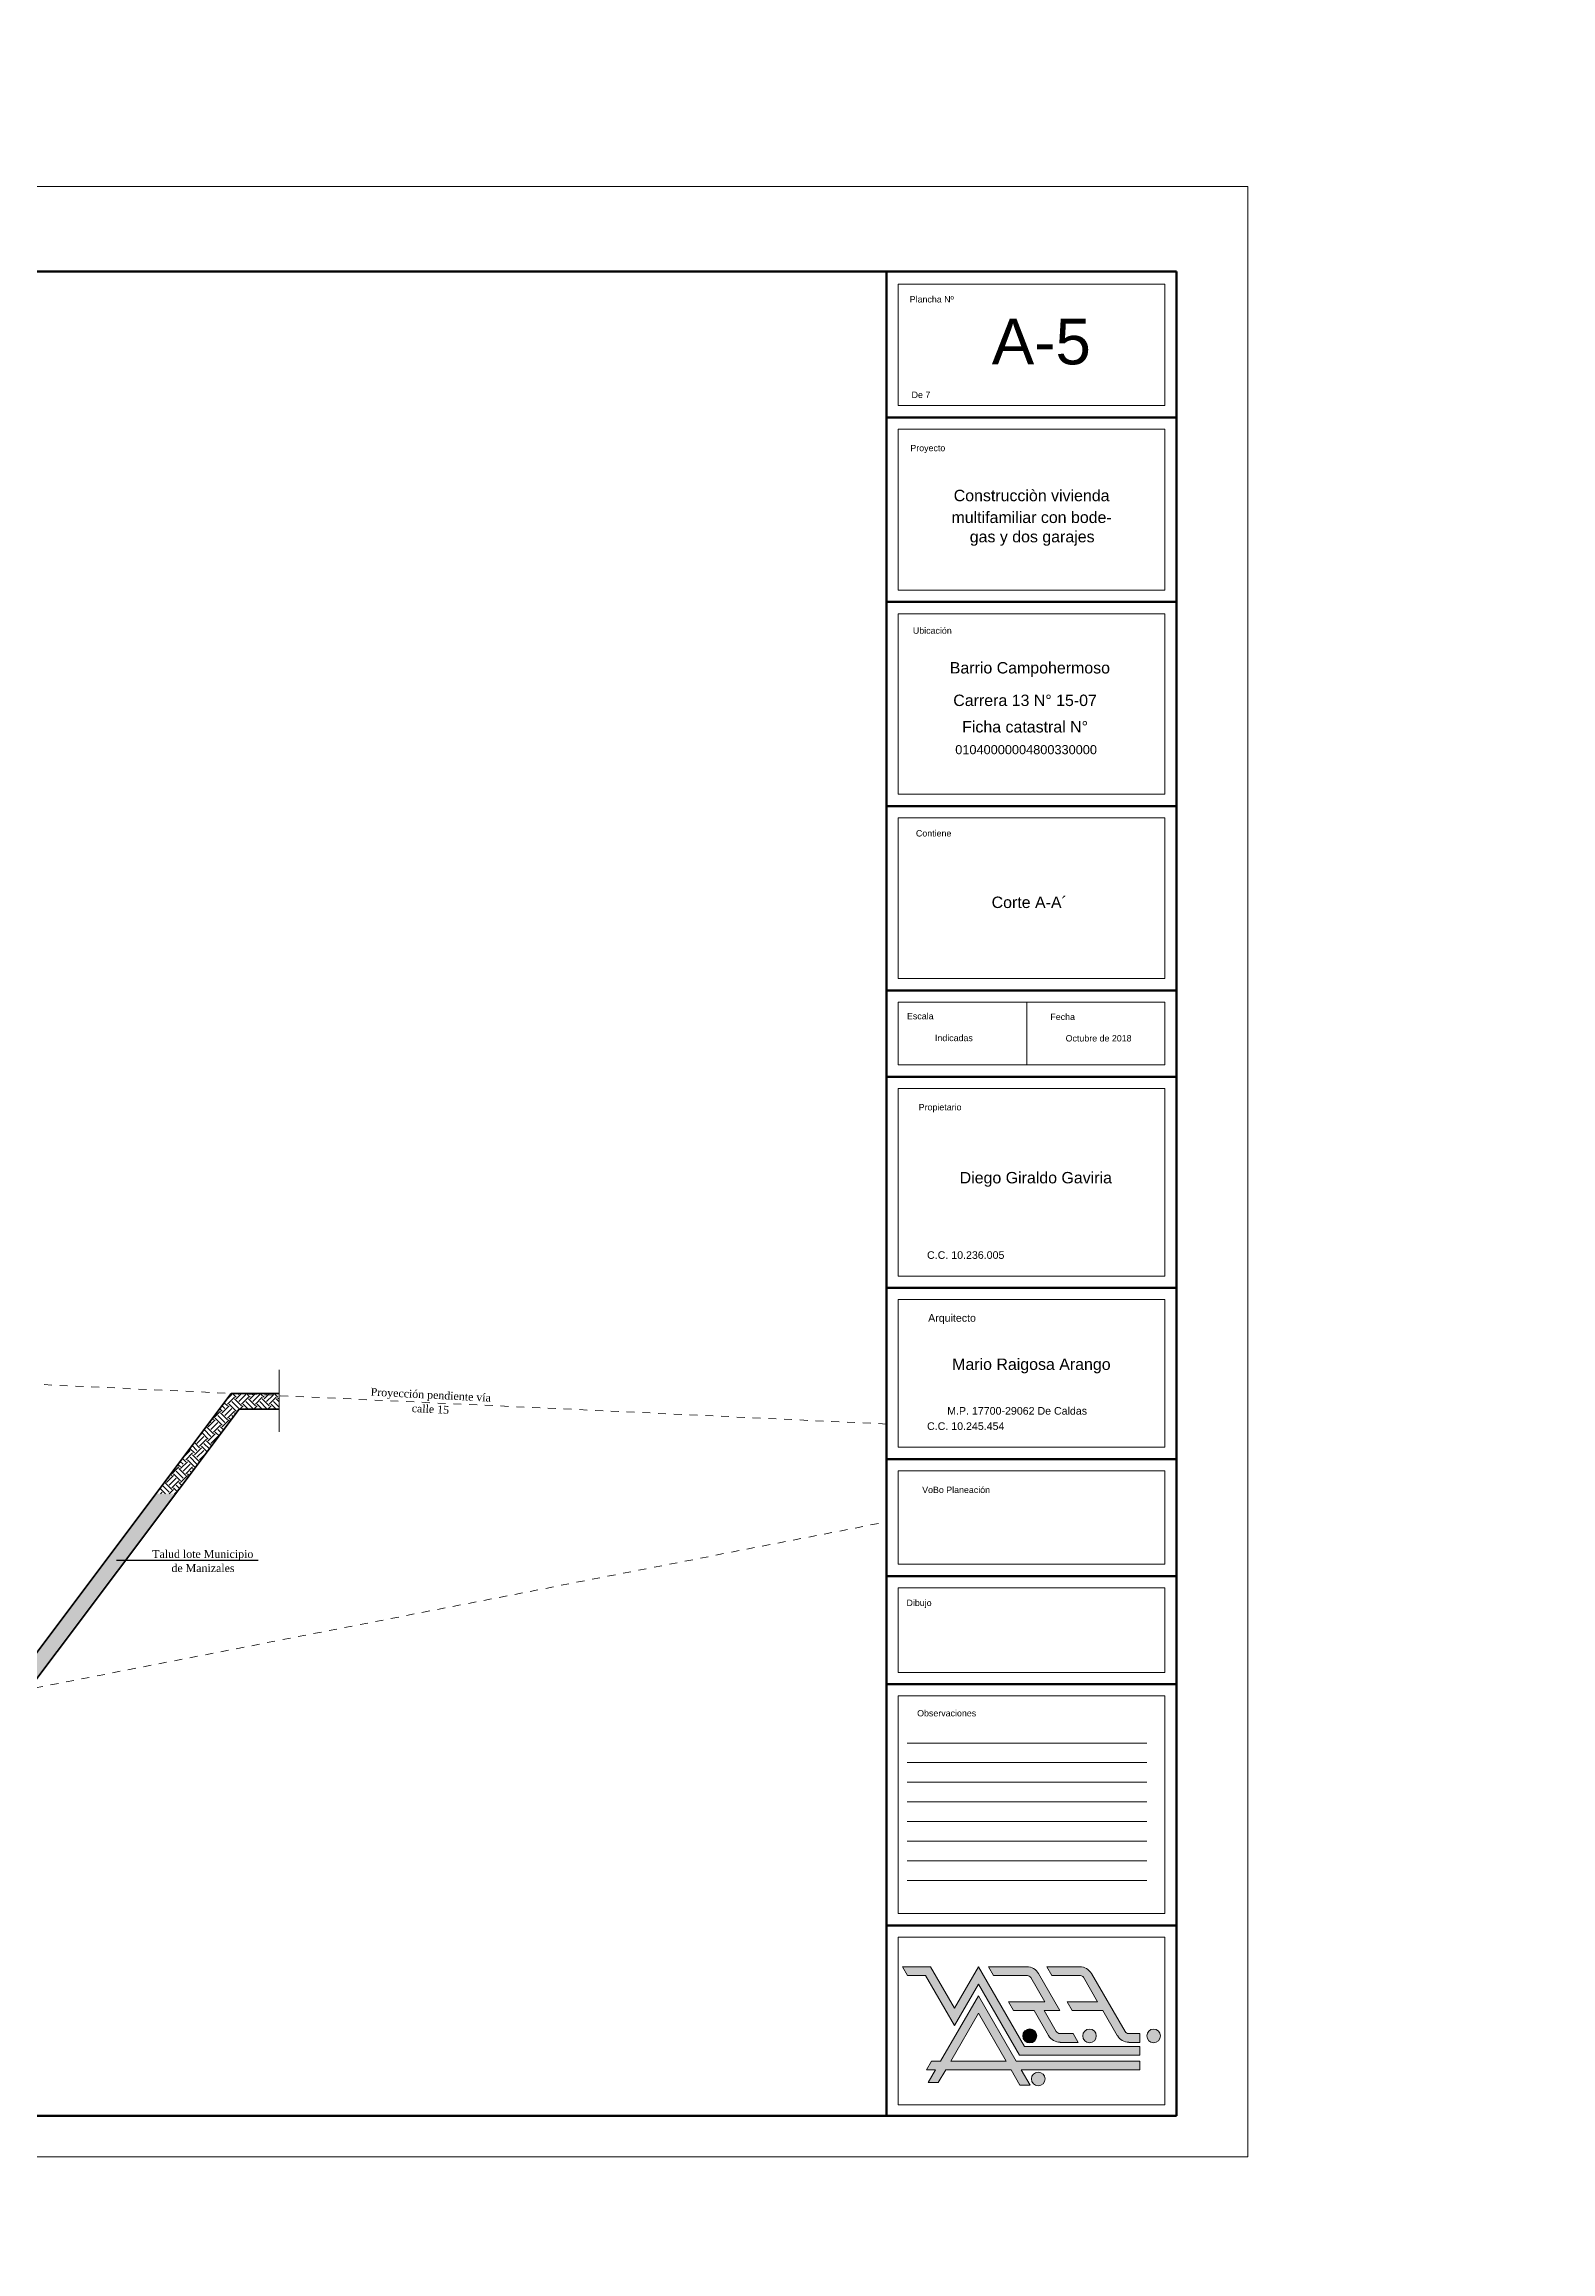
# Model space of a CAD drawing. Header units: inches. Extents: x 2908 to 3459, y -3172 to -55.
# Drawn here: x 3292.44 to 3311.55, y -258.77 to -230.76 of the extents above; entities that cross this region are included whole.
import ezdxf
from ezdxf.enums import TextEntityAlignment as Align

# ---------------------------------------------------------------- set-up
doc = ezdxf.new("R2010")
doc.units = ezdxf.units.IN
doc.header["$MEASUREMENT"] = 0
doc.linetypes.add('ACAD_ISO03W100', pattern=[30, 12, -18])
doc.layers.add('BORDER', color=1, linetype='Continuous')
doc.layers.add('TEXTO', color=4, linetype='Continuous')
for name, color, linetype, lineweight in [('COLUMNAS', 1, 'Continuous', 35), ('COTA', 1, 'Continuous', 9), ('linea de cotas', 7, 'Continuous', 5), ('LINEAS DE PROYECCIÒN', 74, 'ACAD_ISO03W100', 18), ('logo 2', 1, 'Continuous', 0), ('Líneas Márgen', 7, 'Continuous', 9), ('Márgen', 7, 'Continuous', 80)]:
    doc.layers.add(name, color=color, linetype=linetype, lineweight=lineweight)
doc.styles.add('CONSTRUCTORA', font='times.ttf', dxfattribs={"height": 0.3})
doc.styles.add('Villanueva', font='swissek.ttf')

msp = doc.modelspace()

# ---------------------------------------------------------------- hatches: boundary and pattern name
at = {"layer": 'COTA'}
h = msp.add_hatch(dxfattribs=at)
h.set_pattern_fill('EARTH', color=256, scale=0.5, angle=45, style=0)
h.paths.add_polyline_path([(3295.053, -247.892), (3294.812, -247.881), (3293.855, -249.154), (3294.105, -249.154)])
h.paths.add_polyline_path([(3295.421, -247.909), (3295.053, -247.892), (3294.911, -248.081), (3295.421, -248.081)])
h.paths.add_polyline_path([(3295.421, -247.881), (3294.812, -247.881), (3295.421, -247.909)])
h = msp.add_hatch(dxfattribs=at)
h.set_pattern_fill('EARTH', color=256, scale=0.5, angle=45, style=0)
h.set_pattern_definition([(45, (0, 18.1497), (1e-17, 0.1767766953), [0.125, -0.125]), (45, (-0.03315, 18.18285), (1e-17, 0.1767766953), [0.125, -0.125]), (45, (-0.06629, 18.21599), (1e-17, 0.1767766953), [0.125, -0.125]), (135, (-0.06629, 18.23809), (-0.1767766953, 3e-17), [0.125, -0.125]), (135, (-0.03315, 18.27123), (-0.1767766953, 3e-17), [0.125, -0.125]), (135, (1e-17, 18.30438), (-0.1767766953, 3e-17), [0.125, -0.125])])
h.paths.add_polyline_path([(3279.574, -253.871), (3279.574, -254.071), (3283.642, -254.071), (3283.642, -253.891), (3283.942, -253.891), (3283.942, -253.711), (3287.043, -253.711), (3287.043, -253.391), (3290.923, -253.391), (3294.105, -249.154), (3293.855, -249.154), (3290.824, -253.191), (3286.843, -253.191), (3286.843, -253.511), (3283.742, -253.511), (3283.742, -253.691), (3283.442, -253.691), (3283.442, -253.871)])
at = {"layer": 'logo 2'}
h = msp.add_hatch(color=256, dxfattribs=at)
h.paths.add_polyline_path([(3304.291, -255.377), (3304.812, -256.279), (3306.34, -256.279), (3306.34, -256.168), (3304.876, -256.168), (3304.291, -255.156), (3303.988, -255.68), (3303.685, -255.156), (3303.33, -255.156), (3303.394, -255.267), (3303.622, -255.267), (3303.988, -255.902)])
h.paths.add_polyline_path([(3304.907, -255.156), (3304.419, -255.156), (3304.483, -255.267), (3304.913, -255.267, -0.212841), (3304.956, -255.291), (3305.133, -255.599), (3304.675, -255.599), (3304.738, -255.709), (3304.998, -255.709), (3305.183, -256.029, 0.267949), (3305.33, -256.115), (3305.559, -256.115), (3305.495, -256.004), (3305.333, -256.004, -0.018985), (3305.328, -256.004), (3305.328, -256.004, -0.267949), (3305.278, -255.972), (3305.126, -255.709), (3305.325, -255.709), (3305.055, -255.241, 0.267949)])
h.paths.add_polyline_path([(3305.788, -256.033, 1), (3305.616, -256.033, 1)], flags=17)
h.paths.add_polyline_path([(3305.727, -255.241, 0.267949), (3305.579, -255.156), (3305.161, -255.156), (3305.225, -255.267), (3305.589, -255.267, -0.178902), (3305.626, -255.288), (3305.805, -255.599), (3305.417, -255.599), (3305.48, -255.709), (3305.869, -255.709), (3306.054, -256.029, 0.267949), (3306.202, -256.115), (3306.34, -256.115), (3306.34, -256.004), (3306.196, -256.004, -0.221169), (3306.153, -255.979)])
h.paths.add_polyline_path([(3306.429, -256.033, 1), (3306.601, -256.033, 1)])
h = msp.add_hatch(color=256, dxfattribs=at)
h.paths.add_polyline_path([(3304.291, -255.523), (3303.813, -256.352), (3303.698, -256.352), (3303.634, -256.462), (3303.749, -256.462), (3303.656, -256.624), (3303.783, -256.624), (3303.877, -256.462), (3304.706, -256.462), (3304.819, -256.659), (3304.947, -256.659), (3304.833, -256.462), (3306.34, -256.462), (3306.34, -256.352), (3304.769, -256.352)])
h.paths.add_polyline_path([(3304.291, -255.744), (3303.941, -256.352), (3304.642, -256.352)], flags=16)
h.paths.add_polyline_path([(3305.137, -256.579, 1), (3304.965, -256.579, 1)])
msp.add_hatch(color=256, dxfattribs=at).paths.add_polyline_path([(3304.854, -256.033, 1), (3305.034, -256.033, 1)])

# ---------------------------------------------------------------- linework, layer by layer
at = {"layer": 'BORDER'}
msp.add_line((3295.155, -249.999), (3293.356, -249.999), dxfattribs=at)
at = {"layer": 'COLUMNAS'}
for p, q in [((3290.824, -253.191), (3294.812, -247.881)), ((3294.812, -247.881), (3295.421, -247.881)), ((3290.923, -253.391), (3294.911, -248.081)), ((3294.911, -248.081), (3295.421, -248.081))]:
    msp.add_line(p, q, dxfattribs=at)
at = {"layer": 'COTA'}
msp.add_line((3295.421, -247.58), (3295.421, -248.366), dxfattribs=at)
msp.add_lwpolyline([(3272.711, -257.568), (3272.711, -232.568), (3307.711, -232.568), (3307.711, -257.568), (3272.711, -257.568)], close=True, dxfattribs=at)
at = {"layer": 'LINEAS DE PROYECCIÒN', "ltscale": 0.003}
for p, q in [((3303.125, -248.269), (3290.337, -247.671)), ((3277.405, -254.527), (3303.125, -249.511))]:
    msp.add_line(p, q, dxfattribs=at)
at = {"layer": 'logo 2'}
for p, q in [((3303.33, -255.156), (3303.394, -255.267)), ((3303.33, -255.156), (3303.685, -255.156)), ((3303.685, -255.156), (3303.988, -255.68)), ((3304.291, -255.156), (3303.988, -255.68)), ((3304.291, -255.156), (3303.988, -255.68)), ((3304.291, -255.156), (3304.876, -256.168)), ((3304.419, -255.156), (3304.907, -255.156)), ((3304.419, -255.156), (3304.483, -255.267)), ((3305.161, -255.156), (3305.579, -255.156)), ((3305.161, -255.156), (3305.225, -255.267)), ((3303.394, -255.267), (3303.622, -255.267)), ((3303.622, -255.267), (3303.988, -255.902)), ((3304.291, -255.377), (3303.988, -255.902)), ((3304.291, -255.377), (3304.812, -256.279)), ((3304.483, -255.267), (3304.913, -255.267)), ((3304.956, -255.291), (3305.133, -255.599)), ((3305.055, -255.241), (3305.325, -255.709)), ((3305.225, -255.267), (3305.589, -255.267)), ((3305.626, -255.288), (3305.805, -255.599)), ((3305.727, -255.241), (3306.153, -255.979)), ((3304.291, -255.523), (3303.813, -256.352)), ((3304.291, -255.744), (3303.941, -256.352)), ((3304.291, -255.523), (3304.769, -256.352)), ((3304.291, -255.744), (3304.642, -256.352)), ((3304.675, -255.599), (3305.133, -255.599)), ((3304.675, -255.599), (3304.738, -255.709)), ((3304.738, -255.709), (3304.998, -255.709)), ((3304.998, -255.709), (3305.183, -256.029)), ((3305.126, -255.709), (3305.28, -255.976)), ((3305.126, -255.709), (3305.325, -255.709)), ((3305.417, -255.599), (3305.805, -255.599)), ((3305.417, -255.599), (3305.48, -255.709)), ((3305.48, -255.709), (3305.869, -255.709)), ((3305.869, -255.709), (3306.054, -256.029)), ((3305.328, -256.004), (3305.495, -256.004)), ((3305.495, -256.004), (3305.559, -256.115)), ((3306.196, -256.004), (3306.34, -256.004)), ((3306.34, -256.115), (3306.34, -256.004)), ((3304.812, -256.279), (3306.34, -256.279)), ((3304.876, -256.168), (3306.34, -256.168)), ((3305.33, -256.115), (3305.559, -256.115)), ((3306.202, -256.115), (3306.34, -256.115)), ((3306.34, -256.279), (3306.34, -256.168)), ((3303.698, -256.352), (3303.634, -256.462)), ((3303.634, -256.462), (3303.738, -256.462)), ((3303.634, -256.462), (3303.749, -256.462)), ((3303.749, -256.462), (3303.656, -256.624)), ((3303.698, -256.352), (3303.813, -256.352)), ((3303.877, -256.462), (3303.783, -256.624)), ((3303.877, -256.462), (3304.706, -256.462)), ((3303.92, -256.462), (3304.662, -256.462)), ((3303.92, -256.462), (3304.662, -256.462)), ((3303.941, -256.352), (3304.642, -256.352)), ((3304.706, -256.462), (3304.819, -256.659)), ((3304.769, -256.352), (3306.34, -256.352)), ((3304.833, -256.462), (3306.34, -256.462)), ((3304.833, -256.462), (3304.947, -256.659)), ((3306.34, -256.462), (3306.34, -256.352)), ((3303.783, -256.624), (3303.656, -256.624)), ((3304.947, -256.659), (3304.819, -256.659))]:
    msp.add_line(p, q, dxfattribs=at)
for centre, radius in [((3304.944, -256.033), 0.0899), ((3305.702, -256.033), 0.0861), ((3306.515, -256.033), 0.0861), ((3305.051, -256.579), 0.0861)]:
    msp.add_circle(centre, radius, dxfattribs=at)
for centre, radius, start, end in [((3304.907, -255.326), 0.17, 30, 90), ((3305.579, -255.326), 0.17, 30, 90), ((3304.907, -255.326), 0.0599, 35.9688, 84.0312), ((3305.579, -255.326), 0.0605, 39.714, 80.286), ((3305.33, -255.944), 0.17, 210, 270), ((3305.33, -255.944), 0.0596, 212.0895, 267.9105), ((3305.33, -255.944), 0.0596, 267.8248, 272.1752), ((3306.202, -255.944), 0.17, 210, 270), ((3306.202, -255.944), 0.0598, 215.0574, 264.9426)]:
    msp.add_arc(centre, radius, start, end, dxfattribs=at)
at = {"layer": 'Líneas Márgen'}
for p, q in [((3303.275, -235.347), (3303.275, -233.805)), ((3306.656, -233.805), (3303.275, -233.805)), ((3306.656, -235.347), (3306.656, -233.805)), ((3306.656, -235.347), (3303.275, -235.347)), ((3303.275, -237.687), (3303.275, -235.647)), ((3306.656, -235.647), (3303.275, -235.647)), ((3306.656, -237.687), (3306.656, -235.647)), ((3306.656, -237.687), (3303.275, -237.687)), ((3303.275, -240.277), (3303.275, -237.987)), ((3306.656, -237.987), (3303.275, -237.987)), ((3306.656, -240.277), (3306.656, -237.987)), ((3306.656, -240.277), (3303.275, -240.277)), ((3303.275, -242.617), (3303.275, -240.577)), ((3306.656, -240.577), (3303.275, -240.577)), ((3306.656, -242.617), (3306.656, -240.577)), ((3306.656, -242.617), (3303.275, -242.617)), ((3303.275, -243.712), (3303.275, -242.917)), ((3306.656, -242.917), (3303.275, -242.917)), ((3304.908, -242.917), (3304.908, -243.712)), ((3306.656, -243.712), (3306.656, -242.917)), ((3306.656, -243.712), (3303.275, -243.712)), ((3303.275, -246.391), (3303.275, -244.012)), ((3306.656, -244.012), (3303.275, -244.012)), ((3306.656, -246.391), (3306.656, -244.012)), ((3306.656, -246.391), (3303.275, -246.391)), ((3303.275, -248.563), (3303.275, -246.691)), ((3306.656, -246.691), (3303.275, -246.691)), ((3306.656, -248.563), (3306.656, -246.691)), ((3306.656, -248.563), (3303.275, -248.563)), ((3303.275, -250.049), (3303.275, -248.863)), ((3306.656, -248.863), (3303.275, -248.863)), ((3306.656, -250.049), (3306.656, -248.863)), ((3306.656, -250.049), (3303.275, -250.049)), ((3303.275, -251.42), (3303.275, -250.349)), ((3306.656, -250.349), (3303.275, -250.349)), ((3306.656, -251.42), (3306.656, -250.349)), ((3306.656, -251.42), (3303.275, -251.42)), ((3303.275, -254.481), (3303.275, -251.72)), ((3306.656, -251.72), (3303.275, -251.72)), ((3306.656, -254.481), (3306.656, -251.72)), ((3306.427, -252.317), (3303.39, -252.317)), ((3306.427, -252.566), (3303.39, -252.566)), ((3306.427, -252.815), (3303.39, -252.815)), ((3306.427, -253.064), (3303.39, -253.064)), ((3306.427, -253.313), (3303.39, -253.313)), ((3306.427, -253.562), (3303.39, -253.562)), ((3306.427, -253.811), (3303.39, -253.811)), ((3306.427, -254.06), (3303.39, -254.06)), ((3306.656, -254.481), (3303.275, -254.481)), ((3303.275, -256.907), (3303.275, -254.781)), ((3306.656, -254.781), (3303.275, -254.781)), ((3306.656, -256.907), (3306.656, -254.781)), ((3303.275, -256.907), (3306.656, -256.907))]:
    msp.add_line(p, q, dxfattribs=at)
at = {"layer": 'Márgen'}
for p, q in [((3306.806, -233.645), (3273.332, -233.645)), ((3303.125, -257.048), (3303.125, -233.645)), ((3306.806, -257.048), (3306.806, -233.645)), ((3306.806, -235.497), (3303.125, -235.497)), ((3306.806, -237.837), (3303.125, -237.837)), ((3306.806, -240.427), (3303.125, -240.427)), ((3306.806, -242.767), (3303.125, -242.767)), ((3306.806, -243.862), (3303.125, -243.862)), ((3306.806, -243.862), (3303.125, -243.862)), ((3306.806, -246.541), (3303.125, -246.541)), ((3306.806, -248.713), (3303.125, -248.713)), ((3306.806, -250.199), (3303.125, -250.199)), ((3306.806, -251.57), (3303.125, -251.57)), ((3306.806, -254.631), (3303.125, -254.631)), ((3306.806, -257.048), (3273.332, -257.048))]:
    msp.add_line(p, q, dxfattribs=at)

# ---------------------------------------------------------------- texts
at = {"layer": 'linea de cotas', "style": 'Villanueva'}
for s, height, p in [('Plancha Nº', 0.0804, (3303.7, -233.996)), ('A-5', 0.5786, (3305.09, -234.538)), ('De 7', 0.0804, (3303.563, -235.21)), ('Proyecto', 0.0804, (3303.65, -235.897)), ('Construcciòn vivienda', 0.14466, (3304.967, -236.483, 4.802)), (' multifamiliar con bode-', 0.14466, (3304.939, -236.761)), ('gas y dos garajes', 0.14466, (3304.974, -237.027)), ('Ubicación', 0.0804, (3303.707, -238.199)), ('Barrio Campohermoso', 0.14466, (3304.945, -238.691)), ('Carrera 13 N° 15-07', 0.14466, (3304.884, -239.086)), ('Ficha catastral N°', 0.14466, (3304.884, -239.419)), ('01040000004800330000', 0.11573, (3304.897, -239.712)), ('Contiene', 0.0804, (3303.724, -240.772)), ('Corte A-A´', 0.1447, (3304.937, -241.645)), ('Escala', 0.0804, (3303.554, -243.092)), ('Fecha', 0.0804, (3305.361, -243.101)), ('Indicadas', 0.0804, (3303.981, -243.369)), ('Octubre de 2018', 0.08036, (3305.817, -243.373)), ('Propietario', 0.08036, (3303.806, -244.259)), ('Diego Giraldo Gaviria', 0.14466, (3305.02, -245.161)), ('C.C. 10.236.005', 0.09644, (3304.131, -246.125)), ('Arquitecto ', 0.09644, (3303.976, -246.935)), ('Mario Raigosa Arango', 0.14466, (3304.964, -247.528)), ('M.P. 17700-29062 De Caldas', 0.09644, (3304.783, -248.1)), ('C.C. 10.245.454', 0.09644, (3304.131, -248.296)), ('VoBo Planeación', 0.08036, (3304.009, -249.102)), ('Dibujo', 0.0804, (3303.539, -250.548)), ('Observaciones', 0.08036, (3303.889, -251.937))]:
    msp.add_text(s, height=height, dxfattribs=at).set_placement(p, align=Align.MIDDLE)
at = {"layer": 'TEXTO', "style": 'CONSTRUCTORA'}
for s, rotation, p in [('Proyección pendiente vía ', 357.1489, (3296.579, -247.909)), ('calle 15', 357.1489, (3297.1, -248.117)), ('Talud lote Municipio ', 0.0038, (3293.809, -249.968)), ('de Manizales', 0.0038, (3294.053, -250.147))]:
    msp.add_text(s, height=0.1, rotation=rotation, dxfattribs=at).set_placement(p)

doc.saveas('drawing.dxf')
